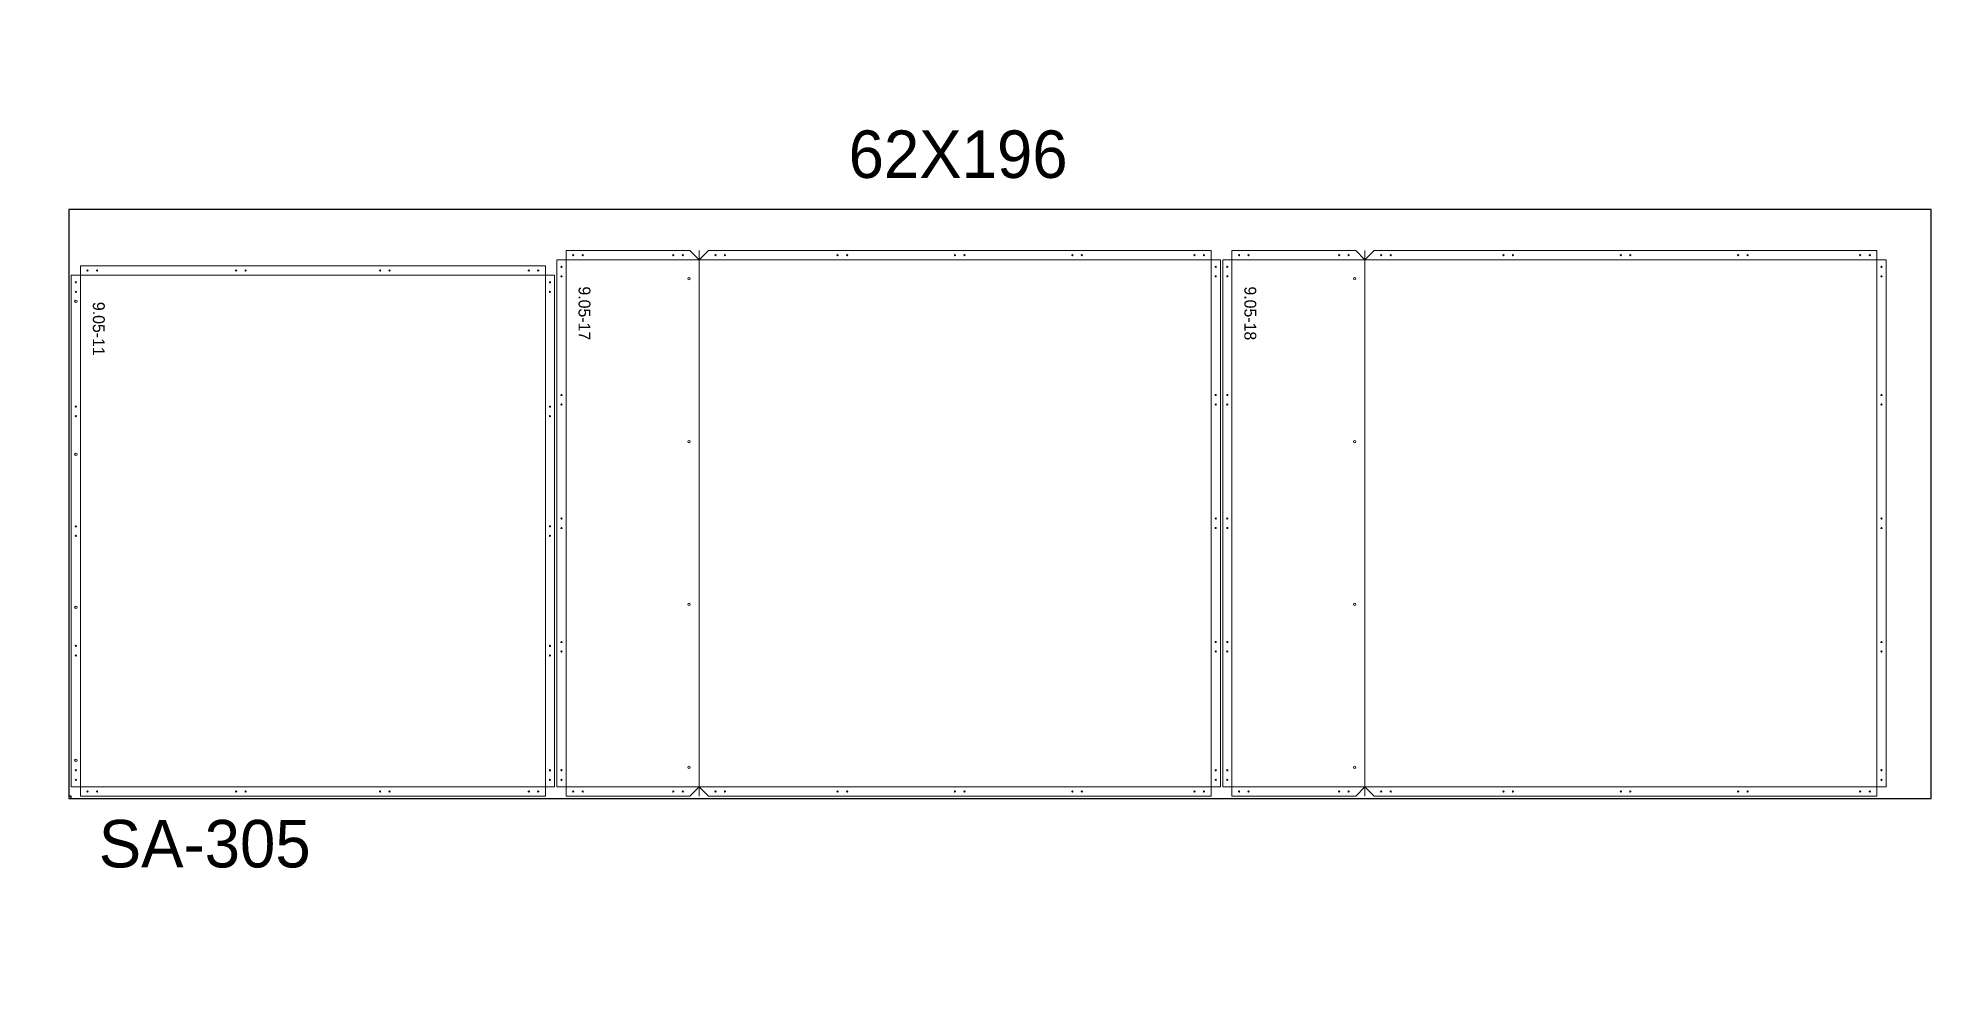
# Paper-space layout '23' of a CAD drawing. Header units: inches. Extents: x 1.7 to 15, y 2.1 to 8.7.
# The model-space entities are those that its viewports show. They can reach past a viewport. Long polylines and large blocks are cut down to what shows.
import ezdxf

# ---------------------------------------------------------------- set-up
doc = ezdxf.new("R2010")
doc.units = ezdxf.units.IN
doc.header["$MEASUREMENT"] = 0
for name, color, linetype, lineweight in [('ACM_Layer 1_Router Offset_Panel Cut', 1, 'Continuous', 9), ('ACM_Layer 3_Open Offset Countour_Route Lines', 4, 'Continuous', 9), ('ACM_Layer 4_Drill Centers_Rivet Holes', 3, 'Continuous', 9), ('ACM_Layer 5_Drill Centers_Weep Holes', 6, 'Continuous', 9)]:
    doc.layers.add(name, color=color, linetype=linetype, lineweight=lineweight)
doc.layers.add('ACM_Reference_Text', color=7, linetype='Continuous')
doc.layers.get('Defpoints').off()
doc.styles.add('ER_Basic_SS', font='', dxfattribs={"height": 1.25})
doc.styles.get('ER_Basic_SS').set_extended_font_data('ER_Basic_SS')

# ---------------------------------------------------------------- blocks, each defined once
blk = doc.blocks.new('*U149')
for p, q in [((-97.75, -34.23), (-98, -34.23)), ((-97.75, -34.48), (-97.75, -34.23))]:
    blk.add_line(p, q)
blk.add_lwpolyline([(-98, -34.48), (98, -34.48), (98, 27.52), (-98, 27.52)], close=True)
at = {"insert": (-15.94, 35.85), "char_height": 5, "attachment_point": 1}
blk.add_mtext_dynamic_manual_height_columns('62X196', width=43.9641, gutter_width=1, heights=[0], dxfattribs=at)
blk = doc.blocks.new('*U150')
at = {"color": 0, "linetype": 'ByBlock', "lineweight": -2, "transparency": 16777216}
blk.add_blockref('*U149', (560, 0), dxfattribs=at)

msp = doc.modelspace()

# ---------------------------------------------------------------- linework, layer by layer
at = {"layer": 'ACM_Layer 1_Router Offset_Panel Cut'}
for points in [[(6544.68, 585.72), (6544.68, 530.22), (6545.65, 530.22), (6545.65, 529.25), (6558.68, 529.25), (6559.65, 530.22), (6560.62, 529.25), (6613.53, 529.25), (6613.53, 530.22), (6614.5, 530.22), (6614.5, 585.72), (6613.53, 585.72), (6613.53, 586.69), (6560.62, 586.69), (6559.65, 585.72), (6558.68, 586.69), (6545.65, 586.69), (6545.65, 585.72)], [(6614.75, 585.72), (6614.75, 530.22), (6615.72, 530.22), (6615.72, 529.25), (6628.75, 529.25), (6629.72, 530.22), (6630.68, 529.25), (6683.59, 529.25), (6683.59, 530.22), (6684.56, 530.22), (6684.56, 585.72), (6683.59, 585.72), (6683.59, 586.69), (6630.68, 586.69), (6629.72, 585.72), (6628.75, 586.69), (6615.72, 586.69), (6615.72, 585.72)], [(6493.57, 584.09), (6493.57, 530.22), (6494.54, 530.22), (6494.54, 529.25), (6543.47, 529.25), (6543.47, 530.22), (6544.43, 530.22), (6544.43, 584.09), (6543.47, 584.09), (6543.47, 585.06), (6494.54, 585.06), (6494.54, 584.09)]]:
    msp.add_lwpolyline(points, close=True, dxfattribs=at)
at = {"layer": 'ACM_Layer 3_Open Offset Countour_Route Lines'}
for p, q in [((6545.65, 586.69), (6545.65, 529.25)), ((6559.65, 586.69), (6559.65, 529.25)), ((6613.53, 586.69), (6613.53, 529.25)), ((6615.72, 586.69), (6615.72, 529.25)), ((6629.72, 586.69), (6629.72, 529.25)), ((6683.59, 586.69), (6683.59, 529.25)), ((6494.54, 585.06), (6494.54, 529.25)), ((6543.47, 585.06), (6543.47, 529.25)), ((6544.68, 585.72), (6614.5, 585.72)), ((6614.75, 585.72), (6684.56, 585.72)), ((6493.57, 584.09), (6544.43, 584.09)), ((6493.57, 530.22), (6544.43, 530.22)), ((6544.68, 530.22), (6614.5, 530.22)), ((6614.75, 530.22), (6684.56, 530.22))]:
    msp.add_line(p, q, dxfattribs=at)
at = {"layer": 'ACM_Layer 4_Drill Centers_Rivet Holes'}
for centre in [(6546.4, 586.2), (6547.4, 586.2), (6556.93, 586.2), (6557.93, 586.2), (6561.37, 586.2), (6562.37, 586.2), (6574.22, 586.2), (6575.22, 586.2), (6586.57, 586.2), (6587.57, 586.2), (6598.93, 586.2), (6599.93, 586.2), (6611.78, 586.2), (6612.78, 586.2), (6616.47, 586.2), (6617.47, 586.2), (6627, 586.2), (6628, 586.2), (6631.43, 586.2), (6632.43, 586.2), (6644.29, 586.2), (6645.29, 586.2), (6656.64, 586.2), (6657.64, 586.2), (6668.99, 586.2), (6669.99, 586.2), (6681.84, 586.2), (6682.84, 586.2), (6495.29, 584.58), (6496.29, 584.58), (6510.93, 584.58), (6511.93, 584.58), (6526.07, 584.58), (6527.07, 584.58), (6541.72, 584.58), (6542.72, 584.58), (6545.17, 584.97), (6614.01, 584.97), (6615.23, 584.97), (6684.08, 584.97), (6494.06, 583.34), (6494.06, 582.34), (6543.95, 583.34), (6543.95, 582.34), (6545.17, 583.97), (6614.01, 583.97), (6615.23, 583.97), (6684.08, 583.97), (6494.06, 570.25), (6543.95, 570.25), (6545.17, 571.47), (6545.17, 570.47), (6614.01, 571.47), (6614.01, 570.47), (6615.23, 571.47), (6615.23, 570.47), (6684.08, 571.47), (6684.08, 570.47), (6494.06, 569.25), (6543.95, 569.25), (6545.17, 558.47), (6614.01, 558.47), (6615.23, 558.47), (6684.08, 558.47), (6494.06, 557.65), (6494.06, 556.65), (6543.95, 557.65), (6543.95, 556.65), (6545.17, 557.47), (6614.01, 557.47), (6615.23, 557.47), (6684.08, 557.47), (6494.06, 545.06), (6543.95, 545.06), (6545.17, 545.47), (6545.17, 544.47), (6614.01, 545.47), (6614.01, 544.47), (6615.23, 545.47), (6615.23, 544.47), (6684.08, 545.47), (6684.08, 544.47), (6494.06, 544.06), (6543.95, 544.06), (6494.06, 531.97), (6494.06, 530.97), (6543.95, 531.97), (6543.95, 530.97), (6545.17, 531.97), (6545.17, 530.97), (6614.01, 531.97), (6614.01, 530.97), (6615.23, 531.97), (6615.23, 530.97), (6684.08, 531.97), (6684.08, 530.97), (6495.29, 529.73), (6496.29, 529.73), (6510.93, 529.73), (6511.93, 529.73), (6526.07, 529.73), (6527.07, 529.73), (6541.72, 529.73), (6542.72, 529.73), (6546.4, 529.73), (6547.4, 529.73), (6556.93, 529.73), (6557.93, 529.73), (6561.37, 529.73), (6562.37, 529.73), (6574.22, 529.73), (6575.22, 529.73), (6586.57, 529.73), (6587.57, 529.73), (6598.93, 529.73), (6599.93, 529.73), (6611.78, 529.73), (6612.78, 529.73), (6616.47, 529.73), (6617.47, 529.73), (6627, 529.73), (6628, 529.73), (6631.43, 529.73), (6632.43, 529.73), (6644.29, 529.73), (6645.29, 529.73), (6656.64, 529.73), (6657.64, 529.73), (6668.99, 529.73), (6669.99, 529.73), (6681.84, 529.73), (6682.84, 529.73)]:
    msp.add_circle(centre, 0.0625, dxfattribs=at)
at = {"layer": 'ACM_Layer 5_Drill Centers_Weep Holes'}
for centre in [(6558.59, 583.72), (6628.65, 583.72), (6494.06, 581.34), (6558.59, 566.57), (6628.65, 566.57), (6494.06, 565.24), (6494.06, 549.13), (6558.59, 549.43), (6628.65, 549.43), (6494.06, 533.03), (6558.59, 532.28), (6628.65, 532.28)]:
    msp.add_circle(centre, 0.125, dxfattribs=at)

# ---------------------------------------------------------------- block references
msp.add_blockref('*U150', (6031.32, 563.48))

# ---------------------------------------------------------------- texts
at = {"insert": (6496.47, 526.74), "char_height": 5, "attachment_point": 1}
msp.add_mtext_dynamic_manual_height_columns('SA-305', width=43.9641, gutter_width=1, heights=[0], dxfattribs=at)
at = {"layer": 'ACM_Reference_Text', "style": 'ER_Basic_SS'}
for s, p in [('9.05-17', (6546.96, 582.91)), ('9.05-18', (6617.03, 582.91)), ('9.05-11', (6495.85, 581.28))]:
    msp.add_text(s, height=1.25, rotation=270, dxfattribs=at).set_placement(p)

psp = doc.layouts.new('23')

# ---------------------------------------------------------------- viewports
at = {"layer": 'Defpoints'}
psp.add_viewport(center=(8.333, 5.376), size=(13.333, 6.63808), view_center_point=(6590.098, 559.262), view_height=99.59547, dxfattribs=at)

doc.saveas('drawing.dxf')
